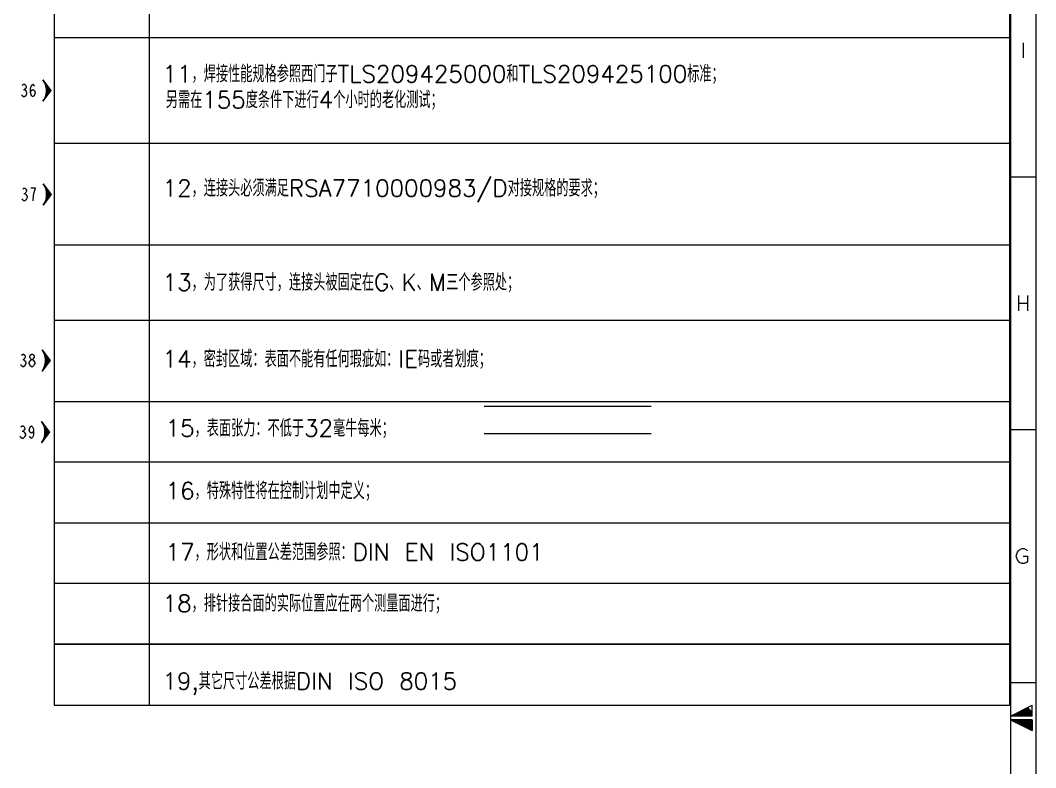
# Model space of a CAD drawing. Header units: millimetres. Extents: x 973 to 1237, y 285 to 472.
# Drawn here: x 1174.3 to 1237.4, y 375.7 to 422.1 of the extents above; entities that cross this region are included whole.
import ezdxf

# ---------------------------------------------------------------- set-up
doc = ezdxf.new("R2010")
doc.units = ezdxf.units.MM
doc.layers.add('标准模板层', color=7, linetype='Continuous', lineweight=18)
doc.layers.add('粗实线层', color=7, linetype='Continuous', lineweight=20)
doc.styles.get("Standard").update_dxf_attribs({"font": 'txt', "bigfont": 'gbcbig.shx'})

# ---------------------------------------------------------------- blocks, each defined once
blk = doc.blocks.new('*U330')
at = {"layer": '标准模板层', "color": 7, "linetype": 'Continuous'}
for points in [[(663.82, 355.7), (663.82, 355.8), (665.07, 357.38)], [(663.82, 355.7), (663.48, 355.25), (663.82, 355.8)]]:
    blk.add_solid(points, dxfattribs=at)
blk = doc.blocks.new('*U329')
at = {"layer": '标准模板层', "color": 7, "linetype": 'Continuous'}
for points in [[(664.05, 356.09), (664.05, 356.43), (665.07, 357.38)], [(664.05, 356.09), (663.82, 355.8), (664.05, 356.43)]]:
    blk.add_solid(points, dxfattribs=at)
blk = doc.blocks.new('*U328')
at = {"layer": '标准模板层', "color": 7, "linetype": 'Continuous'}
for points in [[(664.16, 356.53), (664.05, 356.43), (664.16, 357.04)], [(664.16, 356.53), (664.16, 357.04), (665.07, 357.38)]]:
    blk.add_solid(points, dxfattribs=at)
blk = doc.blocks.new('*U327')
at = {"layer": '标准模板层', "color": 7, "linetype": 'Continuous'}
blk.add_solid([(664.16, 357.04), (664.16, 357.7), (665.07, 357.38)], dxfattribs=at)
blk = doc.blocks.new('*U326')
at = {"layer": '标准模板层', "color": 7, "linetype": 'Continuous'}
for points in [[(663.82, 358.95), (663.48, 359.5), (663.82, 359.05)], [(663.82, 358.95), (663.82, 359.05), (665.07, 357.38)]]:
    blk.add_solid(points, dxfattribs=at)
blk = doc.blocks.new('*U325')
at = {"layer": '标准模板层', "color": 7, "linetype": 'Continuous'}
for points in [[(664.05, 358.36), (663.82, 358.95), (664.05, 358.66)], [(664.05, 358.36), (664.05, 358.66), (665.07, 357.38)]]:
    blk.add_solid(points, dxfattribs=at)
blk = doc.blocks.new('*U324')
at = {"layer": '标准模板层', "color": 7, "linetype": 'Continuous'}
for points in [[(664.16, 357.7), (664.05, 358.36), (664.16, 358.26)], [(664.16, 357.7), (664.16, 358.26), (665.07, 357.38)]]:
    blk.add_solid(points, dxfattribs=at)
blk = doc.blocks.new('*U323')
at = {"layer": '标准模板层', "color": 7, "linetype": 'Continuous'}
for points in [[(663.9, 369.84), (663.9, 369.98), (665.15, 371.52)], [(663.9, 369.84), (663.58, 369.41), (663.9, 369.98)]]:
    blk.add_solid(points, dxfattribs=at)
blk = doc.blocks.new('*U322')
at = {"layer": '标准模板层', "color": 7, "linetype": 'Continuous'}
for points in [[(664.16, 370.29), (663.9, 369.98), (664.16, 370.57)], [(664.16, 370.29), (664.16, 370.57), (665.15, 371.52)]]:
    blk.add_solid(points, dxfattribs=at)
blk = doc.blocks.new('*U321')
at = {"layer": '标准模板层', "color": 7, "linetype": 'Continuous'}
for points in [[(664.26, 370.67), (664.16, 370.57), (664.26, 371.18)], [(664.26, 370.67), (664.26, 371.18), (665.15, 371.52)]]:
    blk.add_solid(points, dxfattribs=at)
blk = doc.blocks.new('*U320')
at = {"layer": '标准模板层', "color": 7, "linetype": 'Continuous'}
blk.add_solid([(664.26, 371.18), (664.26, 371.84), (665.15, 371.52)], dxfattribs=at)
blk = doc.blocks.new('*U319')
at = {"layer": '标准模板层', "color": 7, "linetype": 'Continuous'}
for points in [[(663.9, 373.09), (663.58, 373.64), (663.9, 373.21)], [(663.9, 373.09), (663.9, 373.21), (665.15, 371.52)]]:
    blk.add_solid(points, dxfattribs=at)
blk = doc.blocks.new('*U318')
at = {"layer": '标准模板层', "color": 7, "linetype": 'Continuous'}
for points in [[(664.16, 372.5), (663.9, 373.09), (664.16, 372.77)], [(664.16, 372.5), (664.16, 372.77), (665.15, 371.52)]]:
    blk.add_solid(points, dxfattribs=at)
blk = doc.blocks.new('*U317')
at = {"layer": '标准模板层', "color": 7, "linetype": 'Continuous'}
for points in [[(664.26, 371.84), (664.16, 372.5), (664.26, 372.39)], [(664.26, 371.84), (664.26, 372.39), (665.15, 371.52)]]:
    blk.add_solid(points, dxfattribs=at)
blk = doc.blocks.new('*U316')
at = {"layer": '标准模板层', "color": 7, "linetype": 'Continuous'}
for points in [[(664.13, 402.58), (663.82, 402.15), (664.13, 402.7)], [(664.13, 402.58), (664.13, 402.7), (665.38, 404.27)]]:
    blk.add_solid(points, dxfattribs=at)
blk = doc.blocks.new('*U315')
at = {"layer": '标准模板层', "color": 7, "linetype": 'Continuous'}
for points in [[(664.39, 403.02), (664.13, 402.7), (664.39, 403.29)], [(664.39, 403.02), (664.39, 403.29), (665.38, 404.27)]]:
    blk.add_solid(points, dxfattribs=at)
blk = doc.blocks.new('*U314')
at = {"layer": '标准模板层', "color": 7, "linetype": 'Continuous'}
for points in [[(664.47, 403.38), (664.39, 403.29), (664.47, 403.95)], [(664.47, 403.38), (664.47, 403.95), (665.38, 404.27)]]:
    blk.add_solid(points, dxfattribs=at)
blk = doc.blocks.new('*U313')
at = {"layer": '标准模板层', "color": 7, "linetype": 'Continuous'}
blk.add_solid([(664.47, 403.95), (664.47, 404.61), (665.38, 404.27)], dxfattribs=at)
blk = doc.blocks.new('*U312')
at = {"layer": '标准模板层', "color": 7, "linetype": 'Continuous'}
for points in [[(664.13, 405.81), (663.82, 406.38), (664.13, 405.96)], [(664.13, 405.81), (664.13, 405.96), (665.38, 404.27)]]:
    blk.add_solid(points, dxfattribs=at)
blk = doc.blocks.new('*U311')
at = {"layer": '标准模板层', "color": 7, "linetype": 'Continuous'}
for points in [[(664.39, 405.22), (664.13, 405.81), (664.39, 405.5)], [(664.39, 405.22), (664.39, 405.5), (665.38, 404.27)]]:
    blk.add_solid(points, dxfattribs=at)
blk = doc.blocks.new('*U310')
at = {"layer": '标准模板层', "color": 7, "linetype": 'Continuous'}
for points in [[(664.47, 404.61), (664.39, 405.22), (664.47, 405.14)], [(664.47, 404.61), (664.47, 405.14), (665.38, 404.27)]]:
    blk.add_solid(points, dxfattribs=at)
blk = doc.blocks.new('*U309')
at = {"layer": '标准模板层', "color": 7, "linetype": 'Continuous'}
for points in [[(664.09, 423.15), (664.09, 423.21), (665.3, 424.78)], [(664.09, 423.15), (663.73, 422.66), (664.09, 423.21)]]:
    blk.add_solid(points, dxfattribs=at)
blk = doc.blocks.new('*U308')
at = {"layer": '标准模板层', "color": 7, "linetype": 'Continuous'}
for points in [[(664.3, 423.49), (664.3, 423.8), (665.3, 424.78)], [(664.3, 423.49), (664.09, 423.21), (664.3, 423.8)]]:
    blk.add_solid(points, dxfattribs=at)
blk = doc.blocks.new('*U307')
at = {"layer": '标准模板层', "color": 7, "linetype": 'Continuous'}
for points in [[(664.43, 423.93), (664.43, 424.46), (665.3, 424.78)], [(664.43, 423.93), (664.3, 423.8), (664.43, 424.46)]]:
    blk.add_solid(points, dxfattribs=at)
blk = doc.blocks.new('*U306')
at = {"layer": '标准模板层', "color": 7, "linetype": 'Continuous'}
blk.add_solid([(664.43, 424.46), (664.43, 425.1), (665.3, 424.78)], dxfattribs=at)
blk = doc.blocks.new('*U305')
at = {"layer": '标准模板层', "color": 7, "linetype": 'Continuous'}
for points in [[(664.09, 426.32), (663.73, 426.89), (664.09, 426.41)], [(664.09, 426.32), (664.09, 426.41), (665.3, 424.78)]]:
    blk.add_solid(points, dxfattribs=at)
blk = doc.blocks.new('*U304')
at = {"layer": '标准模板层', "color": 7, "linetype": 'Continuous'}
for points in [[(664.3, 425.73), (664.09, 426.32), (664.3, 426.05)], [(664.3, 425.73), (664.3, 426.05), (665.3, 424.78)]]:
    blk.add_solid(points, dxfattribs=at)
blk = doc.blocks.new('*U303')
at = {"layer": '标准模板层', "color": 7, "linetype": 'Continuous'}
for points in [[(664.43, 425.1), (664.3, 425.73), (664.43, 425.61)], [(664.43, 425.1), (664.43, 425.61), (665.3, 424.78)]]:
    blk.add_solid(points, dxfattribs=at)

msp = doc.modelspace()

# ---------------------------------------------------------------- linework, layer by layer
msp.add_line((1176.396, 383.364), (1235.77, 383.364))
at = {"layer": '标准模板层'}
msp.add_line((1235.823, 471.828), (1235.823, 285.125), dxfattribs=at)
for points in [[(1235.823, 471.828), (1235.823, 308.701)], [(1176.396, 470.195), (1176.396, 379.584)], [(1182.337, 379.584), (1182.337, 470.195)], [(1235.77, 470.195), (1235.77, 379.584)], [(1176.396, 421.082), (1235.77, 421.082)], [(1236.61, 420.749), (1236.61, 419.809)], [(1176.196, 417.782), (1175.702, 418.448)], [(1175.702, 418.448), (1176.196, 417.782), (1175.816, 418.268), (1175.702, 418.448)], [(1175.702, 418.448), (1176.196, 417.782), (1175.816, 418.268), (1175.702, 418.448)], [(1175.702, 418.448), (1176.196, 417.782), (1175.816, 418.268), (1175.702, 418.448)], [(1174.422, 418.102), (1174.496, 418.175), (1174.562, 418.175), (1174.636, 418.102), (1174.669, 418.042), (1174.669, 417.975), (1174.636, 417.908), (1174.562, 417.842), (1174.636, 417.782), (1174.669, 417.708), (1174.696, 417.648), (1174.696, 417.582), (1174.669, 417.515), (1174.636, 417.448), (1174.562, 417.388), (1174.496, 417.388), (1174.422, 417.448), (1174.389, 417.515)], [(1174.496, 417.842), (1174.562, 417.842)], [(1174.942, 417.648), (1174.976, 417.782), (1175.076, 417.842), (1175.182, 417.782), (1175.216, 417.648), (1175.182, 417.515), (1175.142, 417.448), (1175.076, 417.388), (1175.009, 417.448), (1174.976, 417.515), (1174.942, 417.648), (1174.942, 417.908), (1174.976, 418.042), (1175.009, 418.102), (1175.076, 418.175), (1175.142, 418.102), (1175.182, 418.042)], [(1176.196, 417.782), (1175.702, 417.115)], [(1176.196, 417.782), (1175.702, 417.115), (1175.816, 417.288), (1176.196, 417.782)], [(1176.196, 417.782), (1175.702, 417.115), (1175.816, 417.288), (1176.196, 417.782)], [(1176.196, 417.782), (1175.702, 417.115), (1175.816, 417.288), (1176.196, 417.782)], [(1175.882, 418.082), (1175.816, 418.268), (1176.196, 417.782), (1175.882, 418.082)], [(1175.882, 418.082), (1175.816, 418.268), (1176.196, 417.782), (1175.882, 418.082)], [(1175.882, 418.082), (1175.816, 418.268), (1176.196, 417.782), (1175.882, 418.082)], [(1175.882, 417.475), (1176.196, 417.782), (1175.816, 417.288), (1175.882, 417.475)], [(1175.882, 417.475), (1176.196, 417.782), (1175.816, 417.288), (1175.882, 417.475)], [(1175.882, 417.475), (1176.196, 417.782), (1175.816, 417.288), (1175.882, 417.475)], [(1175.922, 417.882), (1175.882, 418.082), (1176.196, 417.782), (1175.922, 417.882)], [(1175.922, 417.882), (1175.882, 418.082), (1176.196, 417.782), (1175.922, 417.882)], [(1175.922, 417.882), (1175.882, 418.082), (1176.196, 417.782), (1175.922, 417.882)], [(1175.922, 417.682), (1176.196, 417.782), (1175.882, 417.475), (1175.922, 417.682)], [(1175.922, 417.682), (1176.196, 417.782), (1175.882, 417.475), (1175.922, 417.682)], [(1175.922, 417.682), (1176.196, 417.782), (1175.882, 417.475), (1175.922, 417.682)], [(1175.922, 417.682), (1175.922, 417.882), (1176.196, 417.782), (1175.922, 417.682)], [(1175.922, 417.682), (1175.922, 417.882), (1176.196, 417.782), (1175.922, 417.682)], [(1175.922, 417.682), (1175.922, 417.882), (1176.196, 417.782), (1175.922, 417.682)], [(1235.77, 414.481), (1176.396, 414.481)], [(1235.823, 412.421), (1237.397, 412.421)], [(1174.449, 411.648), (1174.516, 411.714), (1174.582, 411.714), (1174.649, 411.648), (1174.689, 411.581), (1174.689, 411.521), (1174.649, 411.447), (1174.582, 411.387), (1174.649, 411.321), (1174.689, 411.254), (1174.722, 411.187), (1174.722, 411.127), (1174.689, 411.054), (1174.649, 410.994), (1174.582, 410.928), (1174.516, 410.928), (1174.449, 410.994), (1174.416, 411.054)], [(1174.516, 411.387), (1174.582, 411.387)], [(1175.096, 410.928), (1175.129, 411.254), (1175.169, 411.447), (1175.202, 411.581), (1175.242, 411.714), (1174.962, 411.714)], [(1176.222, 411.321), (1175.729, 411.988)], [(1175.729, 411.988), (1176.222, 411.321), (1175.829, 411.808), (1175.729, 411.988)], [(1175.729, 411.988), (1176.222, 411.321), (1175.829, 411.808), (1175.729, 411.988)], [(1175.729, 411.988), (1176.222, 411.321), (1175.829, 411.808), (1175.729, 411.988)], [(1175.909, 411.621), (1175.829, 411.808), (1176.222, 411.321), (1175.909, 411.621)], [(1175.909, 411.621), (1175.829, 411.808), (1176.222, 411.321), (1175.909, 411.621)], [(1175.909, 411.621), (1175.829, 411.808), (1176.222, 411.321), (1175.909, 411.621)], [(1175.936, 411.428), (1175.909, 411.621), (1176.222, 411.321), (1175.936, 411.428)], [(1175.936, 411.428), (1175.909, 411.621), (1176.222, 411.321), (1175.936, 411.428)], [(1175.936, 411.428), (1175.909, 411.621), (1176.222, 411.321), (1175.936, 411.428)], [(1175.936, 411.221), (1175.936, 411.427), (1176.222, 411.321), (1175.936, 411.221)], [(1175.936, 411.221), (1175.936, 411.427), (1176.222, 411.321), (1175.936, 411.221)], [(1175.936, 411.221), (1175.936, 411.427), (1176.222, 411.321), (1175.936, 411.221)], [(1176.222, 411.321), (1175.729, 410.654)], [(1176.222, 411.321), (1175.729, 410.654), (1175.829, 410.827), (1176.222, 411.321)], [(1176.222, 411.321), (1175.729, 410.654), (1175.829, 410.827), (1176.222, 411.321)], [(1176.222, 411.321), (1175.729, 410.654), (1175.829, 410.827), (1176.222, 411.321)], [(1175.909, 411.014), (1176.222, 411.321), (1175.829, 410.827), (1175.909, 411.014)], [(1175.909, 411.014), (1176.222, 411.321), (1175.829, 410.827), (1175.909, 411.014)], [(1175.909, 411.014), (1176.222, 411.321), (1175.829, 410.827), (1175.909, 411.014)], [(1175.936, 411.221), (1176.222, 411.321), (1175.909, 411.014), (1175.936, 411.221)], [(1175.936, 411.221), (1176.222, 411.321), (1175.909, 411.014), (1175.936, 411.221)], [(1175.936, 411.221), (1176.222, 411.321), (1175.909, 411.014), (1175.936, 411.221)], [(1176.396, 408.194), (1235.77, 408.194)], [(1236.323, 405.033), (1236.323, 404.093)], [(1236.323, 404.567), (1236.89, 404.567)], [(1236.89, 405.033), (1236.89, 404.093)], [(1235.77, 403.48), (1176.396, 403.48)], [(1174.376, 401.333), (1174.449, 401.4), (1174.509, 401.4), (1174.582, 401.333), (1174.609, 401.273), (1174.609, 401.2), (1174.582, 401.14), (1174.509, 401.073), (1174.582, 401.006), (1174.609, 400.94), (1174.649, 400.88), (1174.649, 400.806), (1174.609, 400.746), (1174.582, 400.68), (1174.509, 400.613), (1174.449, 400.613), (1174.376, 400.68), (1174.336, 400.746)], [(1174.996, 401.073), (1174.922, 401.14), (1174.889, 401.2), (1174.889, 401.273), (1174.922, 401.333), (1174.996, 401.4), (1175.056, 401.4), (1175.129, 401.333), (1175.162, 401.273), (1175.162, 401.2), (1175.129, 401.14), (1175.056, 401.073)], [(1176.149, 401.006), (1175.656, 401.673)], [(1175.656, 401.673), (1176.149, 401.006), (1175.756, 401.5), (1175.656, 401.673)], [(1175.656, 401.673), (1176.149, 401.006), (1175.756, 401.5), (1175.656, 401.673)], [(1175.656, 401.673), (1176.149, 401.006), (1175.756, 401.5), (1175.656, 401.673)], [(1175.836, 401.313), (1175.756, 401.5), (1176.149, 401.006), (1175.836, 401.313)], [(1175.836, 401.313), (1175.756, 401.5), (1176.149, 401.006), (1175.836, 401.313)], [(1175.836, 401.313), (1175.756, 401.5), (1176.149, 401.006), (1175.836, 401.313)], [(1175.869, 401.106), (1175.836, 401.313), (1176.149, 401.006), (1175.869, 401.106)], [(1175.869, 401.106), (1175.836, 401.313), (1176.149, 401.006), (1175.869, 401.106)], [(1175.869, 401.106), (1175.836, 401.313), (1176.149, 401.006), (1175.869, 401.106)], [(1174.449, 401.073), (1174.509, 401.073)], [(1174.996, 400.613), (1174.922, 400.68), (1174.889, 400.746), (1174.856, 400.806), (1174.856, 400.88), (1174.889, 400.94), (1174.922, 401.006), (1174.996, 401.073), (1175.056, 401.073), (1175.129, 401.006), (1175.162, 400.94), (1175.202, 400.88), (1175.202, 400.806), (1175.162, 400.746), (1175.129, 400.68), (1175.056, 400.613), (1174.996, 400.613)], [(1176.149, 401.006), (1175.656, 400.339)], [(1176.149, 401.006), (1175.656, 400.339), (1175.756, 400.519), (1176.149, 401.006)], [(1176.149, 401.006), (1175.656, 400.339), (1175.756, 400.519), (1176.149, 401.006)], [(1176.149, 401.006), (1175.656, 400.339), (1175.756, 400.519), (1176.149, 401.006)], [(1175.836, 400.706), (1176.149, 401.006), (1175.756, 400.519), (1175.836, 400.706)], [(1175.836, 400.706), (1176.149, 401.006), (1175.756, 400.519), (1175.836, 400.706)], [(1175.836, 400.706), (1176.149, 401.006), (1175.756, 400.519), (1175.836, 400.706)], [(1175.869, 400.9), (1176.149, 401.006), (1175.836, 400.706), (1175.869, 400.9)], [(1175.869, 400.9), (1176.149, 401.006), (1175.836, 400.706), (1175.869, 400.9)], [(1175.869, 400.9), (1176.149, 401.006), (1175.836, 400.706), (1175.869, 400.9)], [(1175.869, 400.9), (1175.869, 401.106), (1176.149, 401.006), (1175.869, 400.9)], [(1175.869, 400.9), (1175.869, 401.106), (1176.149, 401.006), (1175.869, 400.9)], [(1175.869, 400.9), (1175.869, 401.106), (1176.149, 401.006), (1175.869, 400.9)], [(1176.396, 398.453), (1235.77, 398.453)], [(1213.5, 398.146), (1203.126, 398.146)], [(1174.342, 396.879), (1174.416, 396.946), (1174.476, 396.946), (1174.549, 396.879), (1174.582, 396.806), (1174.582, 396.746), (1174.549, 396.686), (1174.476, 396.612), (1174.549, 396.552), (1174.582, 396.486), (1174.616, 396.419), (1174.616, 396.352), (1174.582, 396.292), (1174.549, 396.219), (1174.476, 396.159), (1174.416, 396.159), (1174.342, 396.219), (1174.302, 396.292)], [(1175.129, 396.686), (1175.096, 396.552), (1174.996, 396.486), (1174.895, 396.552), (1174.856, 396.686), (1174.895, 396.806), (1174.922, 396.879), (1174.996, 396.946), (1175.069, 396.879), (1175.096, 396.806), (1175.129, 396.686), (1175.129, 396.419), (1175.096, 396.292), (1175.069, 396.219), (1174.996, 396.159), (1174.922, 396.219), (1174.895, 396.292)], [(1176.123, 396.552), (1175.622, 397.219)], [(1175.622, 397.219), (1176.123, 396.552), (1175.729, 397.046), (1175.622, 397.219)], [(1175.622, 397.219), (1176.123, 396.552), (1175.729, 397.046), (1175.622, 397.219)], [(1175.622, 397.219), (1176.123, 396.552), (1175.729, 397.046), (1175.622, 397.219)], [(1175.802, 396.859), (1175.729, 397.046), (1176.123, 396.552), (1175.802, 396.859)], [(1175.802, 396.859), (1175.729, 397.046), (1176.123, 396.552), (1175.802, 396.859)], [(1175.802, 396.859), (1175.729, 397.046), (1176.123, 396.552), (1175.802, 396.859)], [(1174.416, 396.612), (1174.476, 396.612)], [(1176.123, 396.552), (1175.622, 395.879)], [(1176.123, 396.552), (1175.622, 395.879), (1175.729, 396.052), (1176.123, 396.552)], [(1176.123, 396.552), (1175.622, 395.879), (1175.729, 396.052), (1176.123, 396.552)], [(1176.123, 396.552), (1175.622, 395.879), (1175.729, 396.052), (1176.123, 396.552)], [(1175.802, 396.252), (1176.123, 396.552), (1175.729, 396.052), (1175.802, 396.252)], [(1175.802, 396.252), (1176.123, 396.552), (1175.729, 396.052), (1175.802, 396.252)], [(1175.802, 396.252), (1176.123, 396.552), (1175.729, 396.052), (1175.802, 396.252)], [(1175.836, 396.652), (1175.802, 396.859), (1176.123, 396.552), (1175.836, 396.652)], [(1175.836, 396.652), (1175.802, 396.859), (1176.123, 396.552), (1175.836, 396.652)], [(1175.836, 396.652), (1175.802, 396.859), (1176.123, 396.552), (1175.836, 396.652)], [(1175.836, 396.446), (1176.123, 396.552), (1175.802, 396.252), (1175.836, 396.446)], [(1175.836, 396.446), (1176.123, 396.552), (1175.802, 396.252), (1175.836, 396.446)], [(1175.836, 396.446), (1176.123, 396.552), (1175.802, 396.252), (1175.836, 396.446)], [(1175.836, 396.446), (1175.836, 396.652), (1176.123, 396.552), (1175.836, 396.446)], [(1175.836, 396.446), (1175.836, 396.652), (1176.123, 396.552), (1175.836, 396.446)], [(1175.836, 396.446), (1175.836, 396.652), (1176.123, 396.552), (1175.836, 396.446)], [(1213.5, 396.452), (1203.126, 396.452)], [(1235.823, 396.706), (1237.397, 396.706)], [(1235.77, 394.679), (1176.396, 394.679)], [(1176.396, 390.905), (1235.77, 390.905)], [(1236.61, 388.851), (1236.89, 388.851), (1236.89, 388.538), (1236.823, 388.458), (1236.677, 388.378), (1236.537, 388.378), (1236.397, 388.458), (1236.323, 388.538), (1236.257, 388.611), (1236.183, 388.851), (1236.257, 389.085), (1236.323, 389.165), (1236.397, 389.245), (1236.537, 389.318), (1236.677, 389.318), (1236.823, 389.245), (1236.89, 389.165)], [(1235.77, 387.138), (1176.396, 387.138)], [(1235.823, 380.99), (1237.397, 380.99)], [(1176.396, 379.584), (1235.77, 379.584)], [(1235.823, 378.903), (1237.177, 379.577)], [(1236.743, 378.903), (1236.437, 379.21)], [(1236.757, 378.903), (1236.443, 379.217)], [(1236.777, 378.903), (1236.457, 379.217)], [(1236.79, 378.903), (1236.47, 379.223)], [(1236.803, 378.903), (1236.477, 379.23)], [(1236.823, 378.903), (1236.49, 379.23)], [(1236.837, 378.903), (1236.497, 379.237)], [(1236.85, 378.903), (1236.517, 379.243)], [(1236.87, 378.903), (1236.523, 379.243)], [(1236.89, 378.903), (1236.53, 379.257)], [(1236.91, 378.903), (1236.543, 379.263)], [(1236.923, 378.903), (1236.557, 379.263)], [(1236.937, 378.903), (1236.563, 379.27)], [(1236.957, 378.903), (1236.577, 379.277)], [(1236.97, 378.903), (1236.583, 379.283)], [(1236.983, 378.903), (1236.59, 379.283)], [(1237.003, 378.903), (1236.61, 379.297)], [(1237.017, 378.903), (1236.617, 379.303)], [(1237.03, 378.903), (1236.623, 379.303)], [(1237.05, 378.903), (1236.643, 379.31)], [(1237.063, 378.903), (1236.65, 379.317)], [(1237.084, 378.903), (1236.657, 379.317)], [(1237.097, 378.903), (1236.67, 379.323)], [(1237.11, 378.903), (1236.677, 379.33)], [(1237.13, 378.903), (1236.697, 379.33)], [(1237.143, 378.903), (1236.703, 379.343)], [(1237.157, 378.903), (1236.71, 379.35)], [(1237.177, 378.903), (1236.73, 379.35)], [(1237.177, 378.917), (1236.737, 379.357)], [(1237.177, 378.93), (1236.743, 379.363)], [(1237.177, 378.95), (1236.757, 379.363)], [(1237.177, 378.963), (1236.763, 379.37)], [(1237.177, 378.977), (1236.777, 379.384)], [(1237.177, 378.997), (1236.79, 379.384)], [(1237.177, 379.01), (1236.797, 379.39)], [(1237.177, 379.023), (1236.803, 379.397)], [(1237.177, 379.043), (1236.823, 379.397)], [(1237.177, 379.057), (1236.83, 379.403)], [(1237.177, 379.077), (1236.837, 379.41)], [(1237.177, 379.09), (1236.85, 379.41)], [(1237.177, 379.103), (1236.863, 379.417)], [(1237.177, 379.123), (1236.87, 379.43)], [(1237.177, 379.144), (1236.883, 379.43)], [(1237.177, 378.903), (1237.177, 379.577)], [(1237.177, 378.903), (1235.823, 378.903)], [(1237.177, 378.67), (1235.823, 378.67)], [(1235.823, 378.67), (1237.177, 377.997)], [(1235.823, 378.67), (1235.83, 378.67)], [(1235.837, 378.903), (1235.83, 378.91)], [(1235.857, 378.903), (1235.837, 378.91)], [(1235.857, 378.657), (1235.837, 378.67)], [(1235.87, 378.903), (1235.857, 378.917)], [(1235.883, 378.644), (1235.857, 378.67)], [(1235.883, 378.903), (1235.863, 378.923)], [(1235.903, 378.903), (1235.87, 378.923)], [(1235.917, 378.623), (1235.87, 378.67)], [(1235.917, 378.903), (1235.883, 378.93)], [(1235.95, 378.61), (1235.883, 378.67)], [(1235.93, 378.903), (1235.897, 378.943)], [(1235.983, 378.597), (1235.903, 378.67)], [(1235.95, 378.903), (1235.91, 378.943)], [(1235.963, 378.903), (1235.917, 378.95)], [(1236.017, 378.577), (1235.917, 378.67)], [(1235.983, 378.903), (1235.923, 378.957)], [(1236.05, 378.563), (1235.93, 378.67)], [(1235.997, 378.903), (1235.943, 378.957)], [(1236.01, 378.903), (1235.95, 378.963)], [(1236.083, 378.55), (1235.95, 378.67)], [(1236.03, 378.903), (1235.957, 378.97)], [(1236.117, 378.53), (1235.963, 378.67)], [(1236.043, 378.903), (1235.97, 378.97)], [(1236.057, 378.903), (1235.983, 378.977)], [(1236.143, 378.517), (1235.983, 378.67)], [(1236.077, 378.903), (1235.99, 378.99)], [(1236.177, 378.503), (1235.997, 378.67)], [(1236.09, 378.903), (1236.003, 378.99)], [(1236.103, 378.903), (1236.01, 378.997)], [(1236.21, 378.483), (1236.01, 378.67)], [(1236.123, 378.903), (1236.017, 379.003)], [(1236.237, 378.47), (1236.03, 378.67)], [(1236.137, 378.903), (1236.037, 379.003)], [(1236.15, 378.903), (1236.043, 379.01)], [(1236.27, 378.45), (1236.043, 378.67)], [(1236.17, 378.903), (1236.05, 379.017)], [(1236.303, 378.437), (1236.057, 378.67)], [(1236.183, 378.903), (1236.07, 379.017)], [(1236.203, 378.903), (1236.077, 379.023)], [(1236.337, 378.423), (1236.077, 378.67)], [(1236.217, 378.903), (1236.083, 379.037)], [(1236.363, 378.403), (1236.09, 378.67)], [(1236.23, 378.903), (1236.097, 379.037)], [(1236.25, 378.903), (1236.103, 379.043)], [(1236.397, 378.383), (1236.103, 378.67)], [(1236.263, 378.903), (1236.123, 379.05)], [(1236.43, 378.37), (1236.123, 378.67)], [(1236.277, 378.903), (1236.13, 379.05)], [(1236.303, 378.903), (1236.137, 379.057)], [(1236.457, 378.35), (1236.143, 378.67)], [(1236.317, 378.903), (1236.15, 379.063)], [(1236.337, 378.903), (1236.163, 379.063)], [(1236.49, 378.337), (1236.163, 378.67)], [(1236.35, 378.903), (1236.17, 379.077)], [(1236.523, 378.317), (1236.177, 378.67)], [(1236.363, 378.903), (1236.183, 379.083)], [(1236.383, 378.903), (1236.19, 379.09)], [(1236.557, 378.303), (1236.19, 378.67)], [(1236.397, 378.903), (1236.203, 379.09)], [(1236.59, 378.29), (1236.21, 378.67)], [(1236.41, 378.903), (1236.217, 379.097)], [(1236.43, 378.903), (1236.223, 379.103)], [(1236.623, 378.27), (1236.223, 378.67)], [(1236.443, 378.903), (1236.23, 379.103)], [(1236.657, 378.257), (1236.237, 378.67)], [(1236.457, 378.903), (1236.25, 379.11)], [(1236.477, 378.903), (1236.257, 379.123)], [(1236.69, 378.243), (1236.257, 378.67)], [(1236.49, 378.903), (1236.263, 379.123)], [(1236.717, 378.223), (1236.27, 378.67)], [(1236.51, 378.903), (1236.277, 379.13)], [(1236.523, 378.903), (1236.29, 379.137)], [(1236.75, 378.21), (1236.29, 378.67)], [(1236.537, 378.903), (1236.303, 379.137)], [(1236.783, 378.197), (1236.303, 378.67)], [(1236.557, 378.903), (1236.31, 379.144)], [(1236.57, 378.903), (1236.317, 379.15)], [(1236.81, 378.177), (1236.317, 378.67)], [(1236.583, 378.903), (1236.337, 379.15)], [(1236.843, 378.163), (1236.337, 378.67)], [(1236.603, 378.903), (1236.343, 379.163)], [(1236.617, 378.903), (1236.35, 379.17)], [(1236.877, 378.15), (1236.35, 378.67)], [(1236.63, 378.903), (1236.363, 379.17)], [(1236.91, 378.13), (1236.363, 378.67)], [(1236.65, 378.903), (1236.37, 379.177)], [(1236.663, 378.903), (1236.383, 379.183)], [(1236.937, 378.117), (1236.383, 378.67)], [(1236.677, 378.903), (1236.397, 379.183)], [(1236.97, 378.097), (1236.397, 378.67)], [(1236.697, 378.903), (1236.403, 379.19)], [(1236.71, 378.903), (1236.41, 379.197)], [(1237.003, 378.083), (1236.41, 378.67)], [(1236.73, 378.903), (1236.43, 379.197)], [(1237.03, 378.07), (1236.43, 378.67)], [(1237.063, 378.05), (1236.443, 378.67)], [(1237.097, 378.037), (1236.457, 378.67)], [(1237.13, 378.023), (1236.477, 378.67)], [(1237.157, 378.003), (1236.49, 378.67)], [(1237.177, 378.01), (1236.51, 378.67)], [(1237.177, 378.03), (1236.523, 378.67)], [(1237.177, 378.043), (1236.537, 378.67)], [(1237.177, 378.063), (1236.557, 378.67)], [(1237.177, 378.077), (1236.57, 378.67)], [(1237.177, 378.09), (1236.583, 378.67)], [(1237.177, 378.11), (1236.603, 378.67)], [(1237.177, 378.123), (1236.617, 378.67)], [(1237.177, 378.137), (1236.63, 378.67)], [(1237.177, 378.157), (1236.65, 378.67)], [(1237.177, 378.17), (1236.663, 378.67)], [(1237.177, 378.183), (1236.677, 378.67)], [(1237.177, 378.203), (1236.697, 378.67)], [(1237.177, 378.217), (1236.71, 378.67)], [(1237.177, 378.23), (1236.737, 378.67)], [(1237.177, 378.25), (1236.75, 378.67)], [(1237.177, 378.263), (1236.763, 378.67)], [(1237.177, 378.283), (1236.783, 378.67)], [(1237.177, 378.297), (1236.797, 378.67)], [(1237.177, 378.31), (1236.81, 378.67)], [(1237.177, 378.33), (1236.83, 378.67)], [(1237.177, 378.343), (1236.843, 378.67)], [(1237.177, 378.357), (1236.863, 378.67)], [(1237.177, 378.377), (1236.877, 378.67)], [(1237.177, 378.39), (1236.89, 378.67)], [(1237.177, 378.403), (1236.91, 378.67)], [(1237.177, 378.423), (1236.923, 378.67)], [(1237.177, 378.437), (1236.937, 378.67)], [(1237.177, 378.45), (1236.957, 378.67)], [(1237.177, 378.47), (1236.97, 378.67)], [(1237.177, 378.483), (1236.983, 378.67)], [(1237.177, 378.503), (1237.003, 378.67)], [(1237.177, 378.517), (1237.017, 378.67)], [(1237.177, 378.53), (1237.03, 378.67)], [(1237.177, 378.557), (1237.05, 378.67)], [(1237.177, 378.57), (1237.063, 378.67)], [(1237.177, 378.583), (1237.084, 378.67)], [(1237.177, 378.603), (1237.097, 378.67)], [(1237.177, 378.617), (1237.11, 378.67)], [(1237.177, 378.637), (1237.13, 378.67)], [(1237.177, 378.65), (1237.143, 378.67)], [(1237.177, 378.663), (1237.157, 378.67)], [(1237.177, 378.67), (1237.177, 377.997)]]:
    msp.add_lwpolyline(points, dxfattribs=at)
at = {"layer": '粗实线层'}
msp.add_line((1237.397, 471.828), (1237.397, 285.125), dxfattribs=at)

# ---------------------------------------------------------------- block references
at = {"layer": '标准模板层', "xscale": 0.3150000000000546, "yscale": 0.3149999999999977, "zscale": 0.3149999999999999}
for name in ['*U305', '*U309', '*U304', '*U308', '*U303', '*U307', '*U306', '*U312', '*U311', '*U310', '*U313', '*U316', '*U315', '*U314', '*U319', '*U318', '*U317', '*U323', '*U322', '*U321', '*U320', '*U326', '*U325', '*U330', '*U329', '*U324', '*U328', '*U327']:
    msp.add_blockref(name, (966.627, 283.976), dxfattribs=at)

# ---------------------------------------------------------------- texts
at = {"layer": '标准模板层'}
for s, p in [('11，焊接性能规格参照西门子TLS209425000和TLS209425100标准；', (1183.146, 418.29)), ('另需在155度条件下进行4个小时的老化测试；', (1183.343, 416.685)), ('12，连接头必须满足RSA7710000983/D对接规格的要求；', (1183.146, 411.191)), ('13，为了获得尺寸，连接头被固定在G、K、M三个参照处；', (1183.146, 405.339)), ('14，密封区域：表面不能有任何瑕疵如：IE码或者划痕；', (1183.146, 400.575)), ('15，表面张力：不低于32毫牛每米；', (1183.331, 396.274)), ('16，特殊特性将在控制计划中定义；', (1183.331, 392.383)), ('17，形状和位置公差范围参照：DIN EN ISO1101', (1183.331, 388.573)), ('18，排针接合面的实际位置应在两个测量面进行；', (1183.146, 385.383))]:
    msp.add_text(s, height=1.05, dxfattribs=at).set_placement(p)
at = {"layer": '标准模板层', "insert": (1183.133, 381.6), "char_height": 1.05, "width": 47.49646, "attachment_point": 1}
msp.add_mtext('19,其它尺寸公差根据DIN ISO 8015', dxfattribs=at)

doc.saveas('drawing.dxf')
